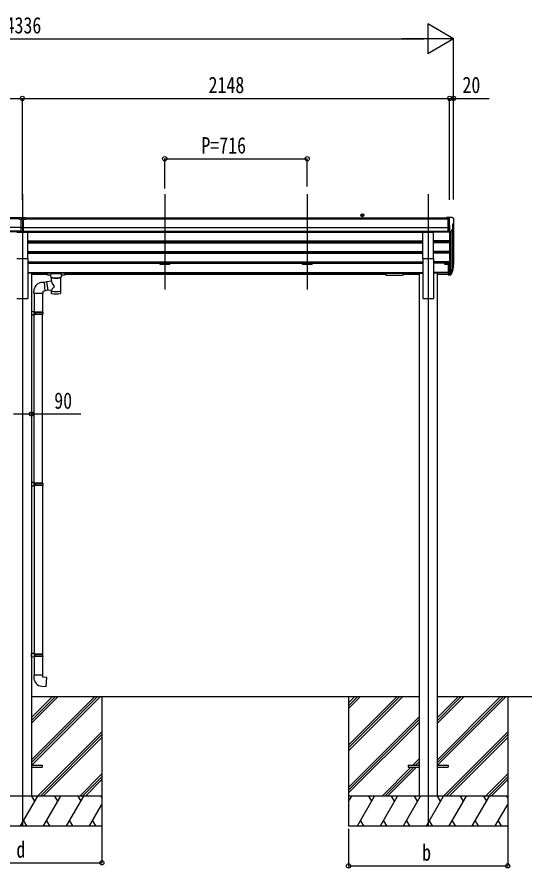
# Model space of a CAD drawing. Units: millimetres, scale not verified. Extents: x -10512 to 10512, y -7425 to 7425.
# Drawn here: x -1490 to 1099, y -3666 to 611 of the extents above; entities that cross this region are included whole.
import ezdxf
from ezdxf.enums import TextEntityAlignment as Align

# ---------------------------------------------------------------- set-up
doc = ezdxf.new("R2010")
doc.units = ezdxf.units.MM
doc.header["$LTSCALE"] = 30
doc.header["$PDMODE"] = 32
doc.header["$PDSIZE"] = 15
for name, color, linetype in [('0-3_YKK_12', 2, 'Continuous'), ('0-4_YKK_13', 4, 'Continuous'), ('0-5_YKK_A1', 4, 'Continuous'), ('0-6_YKK_D', 6, 'Continuous')]:
    doc.layers.add(name, color=color, linetype=linetype)
doc.styles.add('ＭＳ ゴシック', font='')
doc.styles.get('ＭＳ ゴシック').set_extended_font_data('MS Gothic')

msp = doc.modelspace()

# ---------------------------------------------------------------- linework, layer by layer
at = {"layer": '0-3_YKK_12'}
for p, q in [((-1463.26, -280.1), (-1463.26, -3454.51)), ((-747.26, -280.1), (-747.26, -757.62)), ((-31.26, -280.1), (-31.26, -757.62)), ((576.74, -280.1), (576.74, -3454.51))]:
    msp.add_line(p, q, dxfattribs=at)
at = {"layer": '0-4_YKK_13'}
for p, q in [((-1479.76, -404.52), (-1479.76, -396.68)), ((-1479.76, -404.52), (-1469.76, -404.52)), ((-1463.26, -405.34), (-1469.76, -404.94)), ((-1469.76, -406.52), (-1456.76, -406.52)), ((-1456.76, -405), (-1463.25, -405.32)), ((-1456.76, -468.15), (-1456.76, -402.87)), ((678.24, -396.49), (668.24, -396.58)), ((668.24, -398.09), (668.24, -396.58)), ((678.24, -468.47), (678.24, -396.49)), ((696.74, -396.49), (678.24, -396.49)), ((684.74, -469.47), (684.74, -396.49)), ((696.74, -396.49), (699.08, -396.63)), ((704.21, -427.67), (698.89, -430.74)), ((699.83, -397.06), (703.9, -402.87)), ((706.74, -405.86), (706.74, -406.49)), ((-1490.76, -470.14), (-1435.76, -470.14)), ((-1469.76, -448.04), (-1463.26, -448.21)), ((-1469.76, -467.09), (-1463.26, -467.49)), ((-1463.26, -448.21), (-1456.76, -448.04)), ((-1463.26, -467.49), (-1456.76, -467.09)), ((-1435.76, -601.94), (-1435.76, -470.14)), ((549.24, -601.94), (549.24, -470.14)), ((549.24, -470.14), (604.24, -470.14)), ((604.24, -601.94), (604.24, -470.14)), ((678.24, -468.47), (684.74, -468.47)), ((684.74, -469.47), (689.95, -469.16)), ((692.37, -467.66), (701.37, -452.07)), ((698.74, -431), (698.74, -447.28)), ((-1490.76, -601.94), (-1435.76, -601.94)), ((549.24, -601.94), (604.24, -601.94)), ((678.24, -630.21), (678.24, -684.25)), ((678.24, -630.21), (684.74, -630.21)), ((684.74, -630.21), (684.74, -684.99)), ((-1337.26, -674.79), (-1337.26, -685.55)), ((-1252.26, -674.13), (-1335.26, -674.13)), ((-1252.26, -676.31), (-1335.26, -676.31)), ((-1320.76, -693.03), (-1320.76, -682.75)), ((-1266.76, -693.03), (-1266.76, -682.75)), ((-1250.26, -674.79), (-1250.26, -685.55)), ((-1250.26, -674.99), (-1250.26, -676.53)), ((363.74, -674.79), (363.74, -685.55)), ((363.74, -674.99), (363.74, -676.53)), ((365.74, -674.13), (448.74, -674.13)), ((365.74, -676.31), (448.74, -676.31)), ((450.74, -674.79), (450.74, -685.55)), ((678.24, -670.35), (684.74, -670.35)), ((678.24, -675.22), (684.74, -675.22)), ((678.24, -684.25), (684.74, -684.25)), ((684.74, -675.24), (689.88, -675.24)), ((684.74, -677.05), (689.59, -677.05)), ((691.18, -674.57), (698.93, -659.16)), ((700.38, -659.52), (692.19, -675.7)), ((701, -660.08), (692.19, -683.63)), ((703.05, -643.02), (699.77, -650.09)), ((703.65, -644.4), (699.77, -652.35)), ((701.34, -655.68), (701, -660.08)), ((-1366.62, -722.41), (-1354.1, -720.85)), ((-1341.59, -720.88), (-1353.93, -722.8)), ((-1341.88, -719.01), (-1316.66, -715.09)), ((-1341.88, -719.01), (-1334.86, -764.26)), ((-1320.76, -686.22), (-1335.26, -686.22)), ((-1316.66, -715.1), (-1316.66, -697.51)), ((-1270.86, -697.53), (-1270.84, -777.82)), ((-1252.26, -686.22), (-1266.76, -686.22)), ((365.74, -686.22), (448.74, -686.22)), ((684.74, -684.99), (689.59, -684.99)), ((-1406.02, -778.42), (-1406.02, -767.5)), ((-1335.15, -762.39), (-1350.26, -764.73)), ((-1316.66, -761.44), (-1334.86, -764.26)), ((-1316.67, -777.82), (-1316.66, -761.19)), ((-1360.02, -778.42), (-1406.02, -778.42)), ((-1404.06, -778.42), (-1404.06, -869.88)), ((-1362.06, -778.42), (-1362.06, -872.44)), ((-1402.06, -869.94), (-1418.06, -869.46)), ((-1418.06, -869.46), (-1418.06, -887.41)), ((-1402.06, -886.94), (-1418.06, -887.41)), ((-1402.06, -871.94), (-1404.06, -871.94)), ((-1361.06, -872.44), (-1404.06, -872.44)), ((-1360.06, -874.44), (-1404.06, -874.44)), ((-1360.06, -882.44), (-1404.06, -882.44)), ((-1361.06, -884.44), (-1404.06, -884.44)), ((-1404.06, -1729.13), (-1404.06, -886.99)), ((-1402.06, -871.94), (-1402.06, -869.94)), ((-1402.06, -886.94), (-1402.06, -884.94)), ((-1399.58, -874.44), (-1399.15, -872.44)), ((-1362.06, -1731.69), (-1362.06, -884.44)), ((-1360.06, -874.44), (-1361.06, -872.44)), ((-1360.06, -882.44), (-1361.06, -884.44)), ((-1360.06, -874.44), (-1360.06, -882.44)), ((-1402.06, -1729.19), (-1418.06, -1728.72)), ((-1418.06, -1728.72), (-1418.06, -1746.66)), ((-1402.06, -1746.19), (-1418.06, -1746.66)), ((-1402.06, -1731.19), (-1404.06, -1731.19)), ((-1361.06, -1731.69), (-1404.06, -1731.69)), ((-1360.06, -1733.69), (-1404.06, -1733.69)), ((-1360.06, -1741.69), (-1404.06, -1741.69)), ((-1361.06, -1743.69), (-1404.06, -1743.69)), ((-1404.06, -1746.25), (-1404.06, -2588.38)), ((-1402.06, -1731.19), (-1402.06, -1729.19)), ((-1402.06, -1746.19), (-1402.06, -1744.19)), ((-1399.58, -1733.69), (-1399.15, -1731.69)), ((-1362.06, -1743.69), (-1362.06, -2590.94)), ((-1360.06, -1733.69), (-1361.06, -1731.69)), ((-1360.06, -1741.69), (-1361.06, -1743.69)), ((-1360.06, -1733.69), (-1360.06, -1741.69)), ((-1402.06, -2588.44), (-1418.06, -2587.97)), ((-1418.06, -2605.91), (-1418.06, -2587.97)), ((-1402.06, -2605.44), (-1418.06, -2605.91)), ((-1361.06, -2590.94), (-1404.06, -2590.94)), ((-1360.06, -2592.94), (-1404.06, -2592.94)), ((-1360.06, -2600.94), (-1404.06, -2600.94)), ((-1361.06, -2602.94), (-1404.06, -2602.94)), ((-1402.06, -2603.44), (-1404.06, -2603.44)), ((-1404.06, -2605.5), (-1404.06, -2696.94)), ((-1402.06, -2588.44), (-1402.06, -2590.44)), ((-1402.06, -2603.44), (-1402.06, -2605.44)), ((-1399.58, -2600.94), (-1399.15, -2602.94)), ((-1362.06, -2602.94), (-1362.06, -2696.94)), ((-1360.06, -2592.94), (-1361.06, -2590.94)), ((-1360.06, -2600.94), (-1361.06, -2602.94)), ((-1360.06, -2600.94), (-1360.06, -2592.94)), ((-1360.06, -2696.94), (-1406.06, -2696.94)), ((-1406.06, -2696.94), (-1406.06, -2707.86)), ((-1360.06, -2706.94), (-1360.06, -2696.94)), ((-1418.06, -3150.01), (-1363.26, -3150.01)), ((-1418.06, -3159.01), (-1363.26, -3159.01)), ((-1363.26, -3150.01), (-1363.26, -3159.01)), ((476.74, -3150.01), (476.74, -3159.01)), ((476.74, -3150.01), (531.54, -3150.01)), ((476.74, -3159.01), (531.54, -3159.01)), ((621.94, -3150.01), (676.74, -3150.01)), ((621.94, -3159.01), (676.74, -3159.01)), ((676.74, -3150.01), (676.74, -3159.01))]:
    msp.add_line(p, q, dxfattribs=at)
for points in [[(-1479.76, -396.68), (-1461.76, -396.52), (-1446.76, -396.65)], [(-1456.76, -468.15), (-1463.26, -468.55), (-1469.76, -468.15), (-1469.76, -402.81)], [(-1456.76, -404.48), (-1446.76, -404.39), (-1446.76, -396.65)], [(-1456.76, -449.15), (-1460.01, -449.23), (-1463.26, -449.31), (-1466.5, -449.23), (-1469.76, -449.15)], [(-1335.26, -674.13), (-1335.61, -674.13), (-1336.14, -674.16), (-1336.59, -674.21), (-1336.89, -674.29), (-1337.06, -674.39), (-1337.18, -674.52), (-1337.25, -674.7), (-1337.26, -674.79)], [(-1250.26, -674.79), (-1250.29, -674.6), (-1250.38, -674.46), (-1250.48, -674.37), (-1250.58, -674.31), (-1250.7, -674.26), (-1250.99, -674.2), (-1251.48, -674.15), (-1252.02, -674.13), (-1252.26, -674.13)], [(363.74, -674.79), (363.78, -674.6), (363.87, -674.46), (363.96, -674.37), (364.06, -674.31), (364.19, -674.26), (364.48, -674.2), (364.97, -674.15), (365.51, -674.13), (365.74, -674.13)], [(448.74, -674.13), (449.1, -674.13), (449.63, -674.16), (450.08, -674.21), (450.38, -674.29), (450.55, -674.39), (450.67, -674.52), (450.74, -674.7), (450.74, -674.79)], [(-1354.1, -720.85), (-1350.09, -766.68), (-1360.02, -768.42), (-1360.02, -778.42)], [(-1335.26, -686.22), (-1335.61, -686.21), (-1336.14, -686.19), (-1336.59, -686.14), (-1336.89, -686.06), (-1337.06, -685.96), (-1337.18, -685.82), (-1337.25, -685.64), (-1337.26, -685.55)], [(-1316.66, -697.51), (-1316.89, -697.42), (-1318.24, -696.68), (-1319.36, -695.84), (-1320.11, -694.97), (-1320.58, -694.07), (-1320.75, -693.19)], [(-1266.8, -692.97), (-1266.77, -693.32), (-1267.02, -694.28), (-1267.54, -695.16), (-1268.34, -696), (-1269.46, -696.8), (-1270.86, -697.53)], [(-1250.26, -685.55), (-1250.29, -685.75), (-1250.38, -685.89), (-1250.48, -685.98), (-1250.58, -686.04), (-1250.7, -686.09), (-1250.99, -686.15), (-1251.48, -686.19), (-1252.02, -686.22), (-1252.26, -686.22)], [(363.74, -685.55), (363.78, -685.75), (363.87, -685.89), (363.96, -685.98), (364.06, -686.04), (364.19, -686.09), (364.48, -686.15), (364.97, -686.19), (365.51, -686.22), (365.74, -686.22)], [(448.74, -686.22), (449.1, -686.21), (449.63, -686.19), (450.08, -686.14), (450.38, -686.06), (450.55, -685.96), (450.67, -685.82), (450.74, -685.64), (450.74, -685.55)], [(-1402.06, -884.94), (-1404.06, -884.94), (-1404.06, -871.94)], [(-1399.58, -874.44), (-1399.58, -882.44), (-1399.15, -884.44)], [(-1402.06, -1744.19), (-1404.06, -1744.19), (-1404.06, -1731.19)], [(-1399.58, -1733.69), (-1399.58, -1741.69), (-1399.15, -1743.69)], [(-1402.06, -2590.44), (-1404.06, -2590.44), (-1404.06, -2603.44)], [(-1399.58, -2600.94), (-1399.58, -2592.94), (-1399.15, -2590.94)], [(-1364.98, -2752.68), (-1344.14, -2754.51), (-1340.13, -2708.68), (-1360.06, -2706.94)]]:
    msp.add_lwpolyline(points, dxfattribs=at)
for centre, radius, start, end in [((699.02, -397.63), 1, 35, 86.5), ((703.74, -405.86), 3, 0, 87), ((699.84, -423.3), 6.18, 315.00103, 354.2965), ((504.74, -406.49), 202, 355.05096, 0), ((689.77, -466.16), 3, 273.5, 330), ((699.04, -431), 0.3, 120, 180), ((699.04, -447.28), 0.3, 180, 265.2833), ((698.77, -450.57), 3, 330, 85.2833), ((674.16, -633.53), 30.41, 341.80266, 352.8448), ((675.56, -635.29), 29.53, 342.01856, 353.49194), ((-1360.11, -767.86), 45.91, 98.14944, 179.55845), ((-1361.06, -2707.86), 45, 180, 265)]:
    msp.add_arc(centre, radius, start, end, dxfattribs=at)
for centre, major_axis, ratio, start_param, end_param in [((-1438.68, -406.83), (24.57, -1.51), 0.121868, 3.1422238, 3.1491027), ((616.88, -629.04), (-87.93, 4.42), 0.541684, 3.060334, 3.2172517), ((616.09, -635.72), (89.06, 1.43), 0.57596, 6.1985533, 6.3701348), ((-1335.26, -676.53), (-2, 0), 0.109601, 4.712389, 6.2831853), ((-1293.76, -682.75), (-27, 0), 0.122176, 3.1415927, 6.2831853), ((-1252.26, -676.53), (-2, 0), 0.109601, 3.1415927, 4.712389), ((365.74, -676.53), (2, 0), 0.109601, 1.5707963, 3.1415927), ((448.74, -676.53), (2, 0), 0.109601, 0, 1.5707963), ((689.59, -674.34), (3, 0), 0.90356, 4.712389, 5.7595865), ((689.59, -682.28), (-3, 0), 0.90356, 1.5707963, 2.6179939), ((689.88, -673.89), (1.5, 0), 0.90356, 4.712389, 5.7595865), ((614.83, -635.62), (88.05, 0), 0.90356, 5.9828017, 6.0168888), ((700.03, -655.68), (-1.3, 0), 0.90356, 2.9359903, 4.9130961), ((614.11, -639.49), (89.07, 0), 0.90356, 6.0316505, 6.077583), ((-1304.76, -693.03), (-16, 0), 0.361356, 0, 0.0194874), ((-1293.76, -741.64), (22.81, -26.62), 0.234429, 3.1563334, 4.5976381), ((-1293.74, -697.98), (-22.92, 0.42), 0.07247, 0.0008089, 1.5716053), ((-1293.74, -699.6), (-22.92, 0.42), 0.07247, 0.0008089, 1.5716053), ((-1293.77, -697.98), (22.91, 0.42), 0.072511, 4.711586, 6.2823824), ((-1293.77, -699.6), (22.91, 0.42), 0.072511, 4.711586, 6.2823824), ((-1296.31, -738.99), (-20.32, -22.25), 0.045535, 4.9756507, 6.2441899), ((-1293.76, -765.38), (-22.91, 0), 0.122865, 6.2831853, 9.424778), ((-1293.76, -777.82), (-22.92, 0), 0.101955, 6.2829723, 9.4248207)]:
    msp.add_ellipse(centre, major_axis=major_axis, ratio=ratio, start_param=start_param, end_param=end_param, dxfattribs=at)
at = {"layer": '0-5_YKK_A1'}
for p, q in [((-1479.76, -398.09), (-3604.76, -398.09)), ((-1479.76, -403.31), (-3604.76, -403.31)), ((-1456.76, -403.31), (-1456.76, -403.31)), ((-1456.76, -403.31), (-1456.76, -403.31)), ((-1446.76, -398.09), (678.24, -398.09)), ((-1446.76, -403.31), (678.24, -403.31)), ((704.74, -427.07), (704.74, -629.85)), ((-1469.76, -446.84), (-3604.76, -446.84)), ((-1469.76, -464.69), (-3604.76, -464.69)), ((-1469.76, -467.94), (-3604.76, -467.94)), ((-1456.76, -446.84), (678.24, -446.84)), ((-1456.76, -464.69), (678.24, -464.69)), ((-1456.76, -467.94), (678.24, -467.94)), ((-772.26, -468.04), (-772.26, -470.99)), ((-722.26, -468.04), (-722.26, -470.99)), ((-56.26, -468.04), (-56.26, -470.99)), ((-6.26, -468.04), (-6.26, -470.99)), ((659.74, -467.94), (659.74, -470.99)), ((684.74, -437.59), (684.74, -630.21)), ((690.75, -469), (690.75, -674.99)), ((699.77, -454.84), (699.77, -656.56)), ((-1435.76, -470.99), (549.24, -470.99)), ((684.74, -470.99), (604.24, -470.99)), ((-1435.76, -514.36), (549.24, -514.36)), ((-1435.76, -515.85), (549.24, -515.85)), ((-1435.76, -520.17), (549.24, -520.17)), ((-1435.76, -523.57), (549.24, -523.57)), ((-772.26, -520.17), (-772.26, -523.57)), ((-722.26, -520.17), (-722.26, -523.57)), ((-56.26, -520.17), (-56.26, -523.57)), ((-6.26, -520.17), (-6.26, -523.57)), ((684.74, -514.36), (604.24, -514.36)), ((684.74, -515.85), (604.24, -515.85)), ((684.74, -520.17), (604.24, -520.17)), ((684.74, -523.57), (604.24, -523.57)), ((659.74, -520.17), (659.74, -523.57)), ((-1435.76, -566.94), (549.24, -566.94)), ((-1435.76, -568.43), (549.24, -568.43)), ((-1435.76, -572.75), (549.24, -572.75)), ((-1435.76, -576.15), (549.24, -576.15)), ((-772.26, -576.15), (-772.26, -572.75)), ((-722.26, -572.75), (-722.26, -576.15)), ((-56.26, -576.15), (-56.26, -572.75)), ((-6.26, -572.75), (-6.26, -576.15)), ((684.74, -566.94), (604.24, -566.94)), ((684.74, -568.43), (604.24, -568.43)), ((684.74, -572.75), (604.24, -572.75)), ((684.74, -576.15), (604.24, -576.15)), ((659.74, -572.75), (659.74, -576.15)), ((-1435.76, -601.94), (-1435.76, -804.51)), ((-1435.76, -619.51), (549.24, -619.51)), ((-1435.76, -621.01), (549.24, -621.01)), ((-1435.76, -625.33), (549.24, -625.33)), ((-1435.76, -625.9), (-772.26, -625.9)), ((-772.26, -625.33), (-772.26, -630.85)), ((-772.26, -630.85), (-722.26, -630.85)), ((-722.26, -625.33), (-722.26, -630.85)), ((-722.26, -625.9), (-56.26, -625.9)), ((-56.26, -625.33), (-56.26, -630.85)), ((-56.26, -630.85), (-6.26, -630.85)), ((-6.26, -625.33), (-6.26, -630.85)), ((-6.26, -625.9), (549.24, -625.9)), ((549.24, -601.94), (549.24, -804.51)), ((604.24, -601.94), (604.24, -804.51)), ((684.74, -619.51), (604.24, -619.51)), ((684.74, -621.01), (604.24, -621.01)), ((684.74, -625.33), (604.24, -625.33)), ((659.74, -625.9), (604.24, -625.9)), ((659.74, -625.33), (659.74, -630.85)), ((659.74, -630.85), (678.24, -630.85)), ((-1435.76, -672.92), (549.24, -672.92)), ((-1435.76, -674.31), (549.24, -674.31)), ((-1418.06, -675.51), (-1435.76, -675.51)), ((-1418.06, -675.51), (-1418.06, -3304.51)), ((-1418.06, -682), (-1337.26, -682)), ((-1250.26, -682), (363.74, -682)), ((450.74, -682), (531.54, -682)), ((531.54, -675.51), (531.54, -3304.51)), ((531.54, -675.51), (549.24, -675.51)), ((678.24, -672.92), (604.24, -672.92)), ((678.24, -674.31), (604.24, -674.31)), ((621.94, -675.51), (604.24, -675.51)), ((621.94, -675.51), (621.94, -3304.51)), ((621.94, -682), (678.24, -682)), ((-1490.76, -804.51), (-1435.76, -804.51)), ((549.24, -804.51), (604.24, -804.51)), ((-1418.26, -3123.98), (-1098.78, -2804.51)), ((-1418.26, -3138.13), (-1084.63, -2804.51)), ((-1418.26, -2940.14), (-1282.63, -2804.51)), ((-1418.26, -2926), (-1296.77, -2804.51)), ((-1418.26, -2911.85), (-1310.91, -2804.51)), ((-1418.06, -2804.51), (-942.22, -2804.51)), ((-1416, -3150.01), (-1070.49, -2804.51)), ((-1311.06, -2804.51), (531.54, -2804.51)), ((-1063.46, -2804.51), (-1063.46, -3454.51)), ((176.54, -2804.51), (176.54, -3454.51)), ((176.54, -3048.68), (420.72, -2804.51)), ((176.54, -3062.83), (434.87, -2804.51)), ((176.54, -3076.97), (449.01, -2804.51)), ((176.54, -2864.84), (236.88, -2804.51)), ((176.54, -2850.7), (222.73, -2804.51)), ((176.54, -2836.55), (208.59, -2804.51)), ((621.74, -3123.98), (941.22, -2804.51)), ((621.74, -3138.13), (955.37, -2804.51)), ((621.74, -2940.14), (757.38, -2804.51)), ((621.74, -2926), (743.23, -2804.51)), ((621.74, -2911.85), (729.09, -2804.51)), ((621.94, -2804.51), (1098.78, -2804.51)), ((624, -3150.01), (969.51, -2804.51)), ((976.54, -2804.51), (976.54, -3454.51)), ((176.54, -3260.82), (531.34, -2906.02)), ((176.54, -3274.96), (531.34, -2920.16)), ((176.54, -3289.1), (531.34, -2934.3)), ((-1386.65, -3304.51), (-1063.46, -2981.32)), ((653.35, -3304.51), (976.54, -2981.32)), ((-1372.51, -3304.51), (-1063.46, -2995.46)), ((-1358.36, -3304.51), (-1063.46, -3009.6)), ((667.49, -3304.51), (976.54, -2995.46)), ((681.64, -3304.51), (976.54, -3009.6)), ((499.49, -3150.01), (531.34, -3118.15)), ((344.99, -3304.51), (490.49, -3159.01)), ((359.13, -3304.51), (504.63, -3159.01)), ((373.27, -3304.51), (518.77, -3159.01)), ((513.63, -3150.01), (531.34, -3132.29)), ((527.77, -3150.01), (531.34, -3146.43)), ((-1174.51, -3304.51), (-1063.46, -3193.45)), ((-1160.37, -3304.51), (-1063.46, -3207.59)), ((865.49, -3304.51), (976.54, -3193.45)), ((879.63, -3304.51), (976.54, -3207.59)), ((-1146.23, -3304.51), (-1063.46, -3221.73)), ((893.77, -3304.51), (976.54, -3221.73)), ((-1063.46, -3304.51), (-1863.46, -3304.51)), ((-1472.3, -3454.51), (-1385.7, -3304.51)), ((-1400.7, -3330.49), (-1415.7, -3304.51)), ((-1356.83, -3454.51), (-1270.23, -3304.51)), ((-1285.23, -3330.49), (-1300.23, -3304.51)), ((-1241.36, -3454.51), (-1154.76, -3304.51)), ((-1184.76, -3304.51), (-1169.76, -3330.49)), ((-1069.29, -3304.51), (-1063.46, -3314.61)), ((976.54, -3304.51), (176.54, -3304.51)), ((176.54, -3332.01), (192.42, -3304.51)), ((221.29, -3454.51), (307.89, -3304.51)), ((292.89, -3330.49), (277.89, -3304.51)), ((336.76, -3454.51), (423.36, -3304.51)), ((408.36, -3330.49), (393.36, -3304.51)), ((452.23, -3454.51), (538.83, -3304.51)), ((523.83, -3330.49), (508.83, -3304.51)), ((567.7, -3454.51), (654.3, -3304.51)), ((639.3, -3330.49), (624.3, -3304.51)), ((683.17, -3454.51), (769.77, -3304.51)), ((754.77, -3330.49), (739.77, -3304.51)), ((798.64, -3454.51), (885.24, -3304.51)), ((855.24, -3304.51), (870.24, -3330.49)), ((970.71, -3304.51), (976.54, -3314.61)), ((-1125.89, -3454.51), (-1063.46, -3346.37)), ((914.11, -3454.51), (976.54, -3346.37)), ((-1863.46, -3454.51), (-1063.46, -3454.51)), ((-1457.3, -3428.53), (-1442.3, -3454.51)), ((-1341.83, -3428.53), (-1326.83, -3454.51)), ((-1226.36, -3428.53), (-1211.36, -3454.51)), ((-1110.89, -3428.53), (-1095.89, -3454.51)), ((176.54, -3454.51), (976.54, -3454.51)), ((236.29, -3428.53), (251.29, -3454.51)), ((351.76, -3428.53), (366.76, -3454.51)), ((467.23, -3428.53), (482.23, -3454.51)), ((582.7, -3428.53), (597.7, -3454.51)), ((698.17, -3428.53), (713.17, -3454.51)), ((813.64, -3428.53), (828.64, -3454.51)), ((929.11, -3428.53), (944.11, -3454.51))]:
    msp.add_line(p, q, dxfattribs=at)
msp.add_point((245.97, -384.99), dxfattribs=at)
at = {"layer": '0-6_YKK_D'}
for p, q in [((704.74, 501.91), (574.84, 576.91)), ((574.84, 576.91), (574.84, 426.91)), ((-3481.26, 501.91), (554.74, 501.91)), ((704.74, 501.91), (444.94, 501.91)), ((704.74, 501.91), (574.84, 426.91)), ((704.74, -306.67), (704.74, 502.91)), ((-3611.26, 201.91), (-1463.26, 201.91)), ((-1463.26, -307.67), (-1463.26, 202.91)), ((-1463.26, -307.67), (-1463.26, 202.91)), ((-1463.26, 201.91), (684.74, 201.91)), ((684.74, -307.67), (684.74, 202.91)), ((684.74, -307.67), (684.74, 202.91)), ((704.74, -305.67), (704.74, 202.91)), ((-747.26, -251.22), (-747.26, -100.11)), ((-747.26, -101.11), (-31.26, -101.11)), ((-31.26, -240.08), (-31.26, -100.11)), ((-1063.46, -3440.29), (-1063.46, -3641.22)), ((976.54, -3455.51), (976.54, -3656.44)), ((176.54, -3469.72), (176.54, -3656.44)), ((-1863.46, -3640.22), (-1063.46, -3640.22)), ((176.54, -3655.44), (976.54, -3655.44))]:
    msp.add_line(p, q, dxfattribs=at)
for points in [[(684.74, 201.91), (704.74, 201.91), (883.24, 201.91)], [(-1508.46, -1384.06), (-1418.06, -1384.06), (-1169.51, -1384.06)]]:
    msp.add_lwpolyline(points, dxfattribs=at)
for centre in [(-1463.26, 201.91), (-1463.26, 201.91), (684.74, 201.91), (684.74, 201.91), (704.74, 201.91), (-747.26, -101.11), (-31.26, -101.11), (-1418.06, -1384.06), (-1063.46, -3640.22), (176.54, -3655.44), (976.54, -3655.44)]:
    msp.add_circle(centre, 10.62, dxfattribs=at)

# ---------------------------------------------------------------- texts
at = {"layer": '0-6_YKK_D', "style": 'ＭＳ ゴシック', "width": 0.8}
for s, p in [('Lt＝4336', (-1727.26, 503.91)), ('2148', (-527.26, 203.91)), ('20', (749.24, 203.91)), ('P=716', (-563.26, -99.81)), ('90', (-1302.81, -1382.76)), ('d', (-1493.46, -3638.92)), ('b', (546.54, -3654.14))]:
    msp.add_text(s, height=82.48, dxfattribs=at).set_placement(p, align=Align.BOTTOM_LEFT)

doc.saveas('drawing.dxf')
